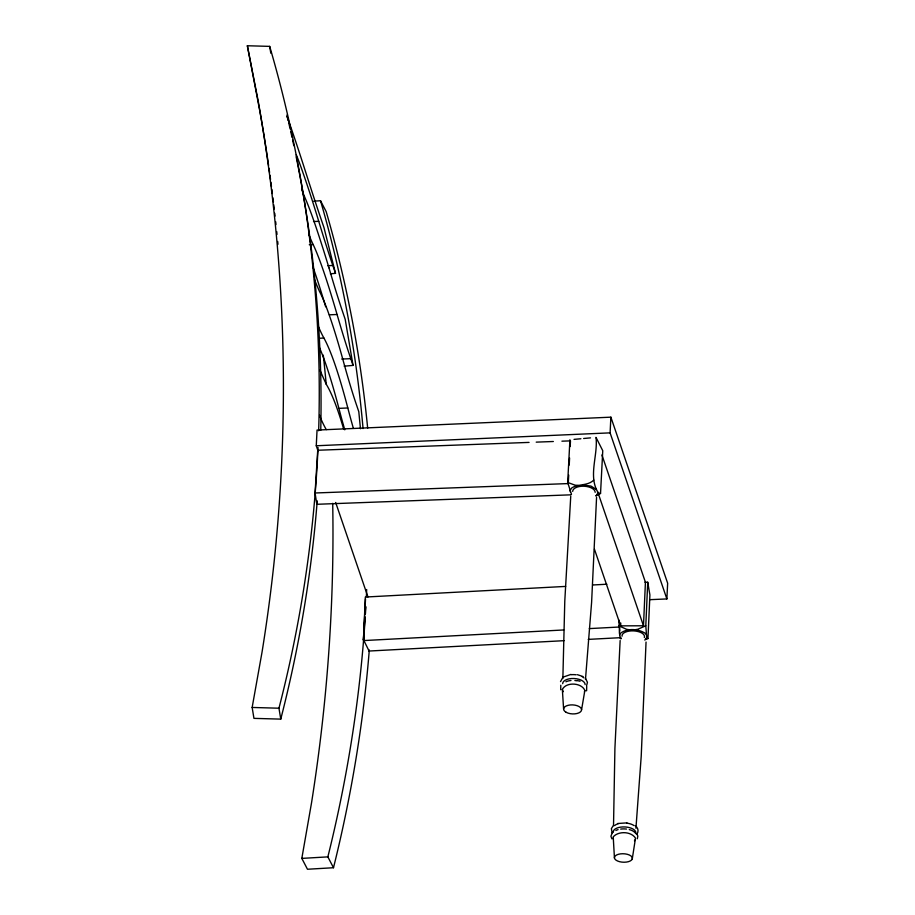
<?xml version="1.0" encoding="UTF-8"?>
<svg xmlns="http://www.w3.org/2000/svg" width="915" height="915" viewBox="0 0 915 915"><rect width="100%" height="100%" fill="white"/><g stroke="black" fill="none" stroke-linecap="round" stroke-linejoin="round"><path stroke-width="1.37" d="M613.519 825.65L614.914 748.287L620.141 640.534M562.862 678.473L564.784 601.189L570.743 496.262M364.982 616.985L363.438 639.882L365.348 597.038L565.653 586.412M621.102 638.613L620.313 638.373L619.409 633.088L619.181 620.244M619.81 631.018L619.375 621.411M601.91 454.961L645.43 582.226L643.485 625.78L620.656 625.86L620.782 623.046M647.729 582.215L649.902 594.967L647.969 638.521L647.168 638.27L646.505 634.976L645.796 625.769L647.729 582.215L644.903 582.226M316.842 503.605L316.99 500.768L316.819 504.245L315.057 492.991L317.722 450.249L529.064 442.403M318.111 451.175L316.27 445.765L317.048 430.073L610.877 417.171L667.653 583.232L666.875 598.936L649.753 599.68M363.438 639.882L364.662 615.864M364.799 613.039L365.52 598.913M666.875 598.936L610.099 432.864L610.877 417.171M571.475 494.249L567.689 482.468L569.919 439.749M568.707 475.034L568.261 483.578L315.057 492.991M569.221 465.072L569.587 457.946M570.182 446.554L570.48 440.87L561.913 441.179M600.537 493.448L598.376 492.956C587.716 476.566 598.204 455.281 595.997 437.37L602.756 450.729L600.537 493.448L596.065 495.804M365.142 614.194L365.52 607.217M564.017 640.683L369.088 651.034L363.484 639.734M635.936 828.247L641.221 756.202L646.047 642.044M369.088 651.034L369.157 650.371M585.474 679.445L591.605 602.345L596.569 497.371M614.445 858.018L613.222 836.848C618.414 830.877 631.236 831.312 635.502 838.14L632.242 859.059A8.99 4.232 2.5 0 1 617.579 861.015A8.99 4.232 2.5 0 1 620.393 853.889A8.99 4.232 2.5 0 1 632.242 859.059M581.574 709.788L584.845 690.47C581.757 682.579 565.939 681.709 562.348 689.498L563.606 709.022M369.283 650.142A1621.105 1359.816 -27.5 0 1 333.495 867.729L307.474 869.25L301.824 858.396L311.535 802.81A2146.19 1800.263 -27.5 0 0 332.705 503.33M317.162 501.626A1621.105 1411.342 -9.3 0 1 280.756 719.121L253.947 718.367L252.151 707.455L262.01 652.292A2146.19 1868.487 -9.3 0 0 257.996 99.987L247.347 45.75L269.685 46.379L270.806 53.207M560.506 681.629L563.011 677.146L570.983 674.401M619.638 635.067L619.981 633.683C626.947 627.782 638.418 628.628 645.693 633.603L646.505 634.976M646.894 637.275L644.789 640.088M560.792 685.232L560.689 689.727M584.433 691.912L584.845 690.47M586.606 690.848L586.709 686.353M637.309 838.769L637.824 836.161L636.851 833.554M586.664 685.449L587.441 682.293L585.531 678.427M612.501 832.135L610.923 836.253L611.906 838.849M636.52 834.331C639.15 831.895 638.155 827.572 635.262 825.788M634.45 840.816L635.353 839.524M595.939 495.884L597.735 493.368L597.564 491.87M613.107 825.868L611.369 828.658L612.169 832.913M593.778 480.089C587.567 486.117 578.669 483.646 571.886 487.832L570.091 490.349L570.262 491.847M645.796 625.769L637.766 629.28L634.61 629.783M645.67 639.528L647.969 638.521M617.682 823.5L626.947 822.882M574.037 439.372L580.899 438.754M583.644 438.502L590.507 437.873M330.384 273.802L335.508 273.356L323.967 227.572L319.667 214.956A304.684 9.001 74 0 1 306.559 174.868A282.014 8.327 74 0 0 287.024 116.491M344.166 366.183L353.041 365.405L345.184 319.301L341.341 307.966A309.922 21.617 77.8 0 1 330.635 273.459L328.977 267.855M313.742 201.151L320.525 200.751L326.175 211.617A1621.105 1359.816 -27.5 0 1 367.67 428.231M301.824 858.396L327.856 856.875L333.495 867.729M592.657 584.982L606.862 584.228M363.404 640.592L563.72 629.966M589.294 628.605L619.123 627.027M588.208 639.391L620.93 637.652M313.536 221.544L318.74 221.316A307.566 15.28 75.9 0 0 331.447 261.427L335.508 273.356M309.293 244.728L313.159 244.557A287.036 20.016 77.8 0 1 337.063 314.474A310.059 21.628 77.8 0 0 347.952 350.193L353.041 365.405M327.616 265.716L332.82 265.487M329.331 314.817L337.063 314.486M318.809 338.276L323.91 338.047A290.375 31.808 81.7 0 1 347.814 407.976A313.548 34.347 81.7 0 0 353.316 428.163M341.73 359.057L350.731 358.669M319.049 346.671A290.375 31.808 81.7 0 1 338.893 408.365L347.814 407.976M316.27 445.765L610.099 432.864M536.213 442.139L553.346 441.499M316.807 504.291L571.029 494.821M582.878 484.961L590.987 486.094L596.34 489.468M252.151 707.455L278.961 708.21L280.756 719.121M578.177 485.396L575.158 485.19L567.689 482.468M629.772 629.806L626.649 629.326L618.929 625.86M577.388 674.675L582.912 676.517M577.091 680.497L580.064 681.252M563.263 691.683L562.348 689.498M620.038 637.366L620.85 638.739M613.073 838.22L613.382 838.906M598.456 494.066L643.485 625.78M594.498 549.355L620.656 625.86M319.598 415.135L320.788 418.59A315.286 46.859 85.7 0 0 326.278 429.615M335.656 502.472L367.967 596.98M311.523 198.166L309.259 191.235A281.488 8.315 74 0 0 301.207 167.708L299.479 162.939A285.16 14.16 75.9 0 0 296.266 154.772M247.347 45.75L259.78 110.898A2146.19 1868.487 -9.3 0 1 268.587 165.466M360.464 428.735L358.794 411.693L355.283 401.319A311.992 27.988 79.8 0 1 343.331 361.185A288.923 25.917 79.8 0 0 319.426 291.267A543.007 48.712 79.8 0 1 314.52 279.658M343.731 429.272A291.416 37.641 83.7 0 0 326.644 384.918A547.639 70.752 83.7 0 1 320.021 370.152M344.772 429.821A313.548 34.347 81.7 0 1 338.893 408.365M323.91 338.047A313.605 34.347 81.7 0 1 318.088 325.809M328.977 267.843A284.737 14.148 75.9 0 0 305.072 197.926L303.963 195.204A539.29 37.607 77.8 0 1 301.607 189.394M313.159 244.557A310.196 21.628 77.8 0 1 308.71 234.309M312.77 266.471A287.036 20.016 77.8 0 1 325.671 306.777M311.558 198.269A285.16 14.16 75.9 0 1 318.775 221.43M622.063 636.211A11.255 5.307 2.5 0 1 633.832 630.893A11.255 5.307 2.5 0 1 644.332 637.515M614.56 825.65A11.255 5.307 2.5 0 1 618.334 823.694M626.752 823.134A11.255 5.307 2.5 0 1 633.981 825.582M615.898 830.488A11.255 5.307 2.5 0 1 618.071 829.631M620.69 829.093A11.255 5.307 2.5 0 1 626.489 829.07M629.28 829.596A11.255 5.307 2.5 0 1 635.056 832.81M613.336 832.284A11.255 5.307 2.5 0 1 625.117 826.954A11.255 5.307 2.5 0 1 635.616 833.576M296.174 156.842A1621.105 1411.342 -9.3 0 1 320.753 430.256M286.898 115.13A1621.105 1411.342 -9.3 0 1 288.214 120.677M288.865 123.456A1621.105 1411.342 -9.3 0 1 290.147 129.004M290.776 131.783A1621.105 1411.342 -9.3 0 1 292.022 137.341M292.628 140.121A1621.105 1411.342 -9.3 0 1 293.841 145.691M269.685 46.379A1621.105 1411.342 -9.3 0 1 318.66 430.782M318.031 447.504A1621.105 1411.342 -9.3 0 1 278.961 708.21M268.987 168.269A2146.19 1868.487 -9.3 0 1 269.582 172.489M269.971 175.291A2146.19 1868.487 -9.3 0 1 270.543 179.5M270.92 182.314A2146.19 1868.487 -9.3 0 1 271.469 186.534M271.835 189.336A2146.19 1868.487 -9.3 0 1 272.373 193.557M272.899 197.777A2146.19 1868.487 -9.3 0 1 273.413 201.998M273.757 204.811A2146.19 1868.487 -9.3 0 1 274.248 209.043M274.74 213.264A2146.19 1868.487 -9.3 0 1 275.06 216.077M275.678 221.716A2146.19 1868.487 -9.3 0 1 275.987 224.541M276.719 231.587A2146.19 1868.487 -9.3 0 1 277.005 234.412M277.703 241.469A2146.19 1868.487 -9.3 0 1 277.966 244.294M323.281 355.1A2146.19 1800.263 -27.5 0 1 326.22 384.414M320.525 200.751A1621.105 1359.816 -27.5 0 1 363.061 428.552M366.675 589.512A1621.105 1359.816 -27.5 0 1 366.366 596.637M365.851 606.611A1621.105 1359.816 -27.5 0 1 365.44 613.748M365.176 618.025A1621.105 1359.816 -27.5 0 1 327.856 856.875M572.664 491.378A11.255 5.639 3 0 1 583.999 486.22A11.255 5.639 3 0 1 595.162 492.339M571.28 674.698A11.255 5.639 3 0 1 576.153 674.801M582.123 676.62A11.255 5.639 3 0 1 583.884 677.866M565.916 681.767A11.255 5.639 3 0 1 570.983 680.52M574.872 680.52A11.255 5.639 3 0 1 576.805 680.771M562.656 683.677A11.255 5.639 3 0 1 573.991 678.507A11.255 5.639 3 0 1 585.143 684.637M566.179 712.316A8.99 4.506 3 0 0 581.242 710.944A8.99 4.506 3 0 0 570.331 704.95A8.99 4.506 3 0 0 566.179 712.316"/></g></svg>
